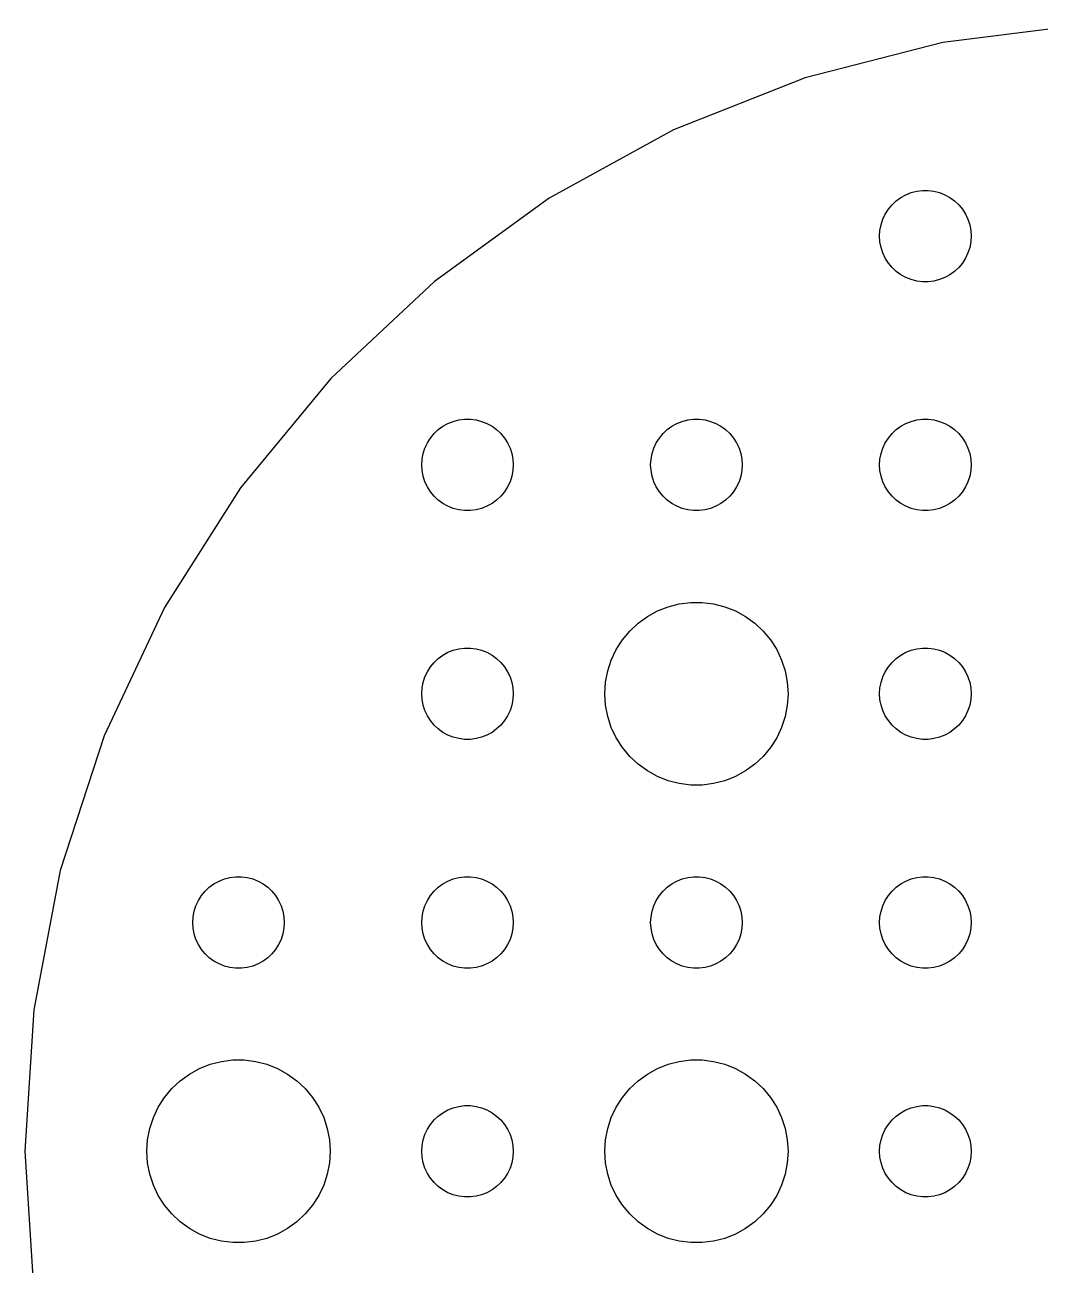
# Model space of a CAD drawing. Header units: metres. Extents: x -37 to 37, y 183 to 477.
# Drawn here: x -37 to -3.74, y 436.27 to 476.93 of the extents above; entities that cross this region are included whole.
import ezdxf

# ---------------------------------------------------------------- set-up
doc = ezdxf.new("R2010")
doc.units = ezdxf.units.M

msp = doc.modelspace()

# ---------------------------------------------------------------- linework, layer by layer
for p, q in [((-2.32324, 476.927), (-6.93311, 476.345)), ((-6.93311, 476.345), (-11.4336, 475.189)), ((-11.4336, 475.189), (-15.7538, 473.479)), ((-15.7538, 473.479), (-19.8256, 471.24)), ((-8.45613, 471.156), (-8.30373, 471.266)), ((-8.30373, 471.266), (-8.13866, 471.357)), ((-8.13866, 471.357), (-7.96352, 471.427)), ((-7.96352, 471.427), (-7.78107, 471.473)), ((-7.78107, 471.473), (-7.59418, 471.497)), ((-7.59418, 471.497), (-7.40581, 471.497)), ((-7.40581, 471.497), (-7.21892, 471.473)), ((-7.21892, 471.473), (-7.03647, 471.427)), ((-7.03647, 471.427), (-6.86133, 471.357)), ((-6.86133, 471.357), (-6.69626, 471.266)), ((-6.69626, 471.266), (-6.54385, 471.156)), ((-19.8256, 471.24), (-23.5847, 468.509)), ((-8.81445, 470.723), (-8.71352, 470.882)), ((-8.71352, 470.882), (-8.59344, 471.027)), ((-8.59344, 471.027), (-8.45613, 471.156)), ((-6.54385, 471.156), (-6.40654, 471.027)), ((-6.40654, 471.027), (-6.28647, 470.882)), ((-6.28647, 470.882), (-6.18553, 470.723)), ((-8.95287, 470.373), (-8.89465, 470.552)), ((-8.89465, 470.552), (-8.81445, 470.723)), ((-6.18553, 470.723), (-6.10533, 470.552)), ((-6.10533, 470.552), (-6.04712, 470.373)), ((-9, 470), (-8.98816, 470.188)), ((-8.98816, 470.188), (-8.95287, 470.373)), ((-6.04712, 470.373), (-6.01183, 470.188)), ((-6.01183, 470.188), (-6, 470)), ((-8.98816, 469.812), (-9, 470)), ((-8.95287, 469.627), (-8.98816, 469.812)), ((-8.89465, 469.448), (-8.95287, 469.627)), ((-6.04712, 469.627), (-6.10533, 469.448)), ((-6.01183, 469.812), (-6.04712, 469.627)), ((-6, 470), (-6.01183, 469.812)), ((-8.81445, 469.277), (-8.89465, 469.448)), ((-8.71352, 469.118), (-8.81445, 469.277)), ((-6.18553, 469.277), (-6.28647, 469.118)), ((-6.10533, 469.448), (-6.18553, 469.277)), ((-8.59344, 468.973), (-8.71352, 469.118)), ((-8.45613, 468.844), (-8.59344, 468.973)), ((-8.30373, 468.734), (-8.45613, 468.844)), ((-6.54385, 468.844), (-6.69626, 468.734)), ((-6.40654, 468.973), (-6.54385, 468.844)), ((-6.28647, 469.118), (-6.40654, 468.973)), ((-23.5847, 468.509), (-26.9718, 465.328)), ((-8.13866, 468.643), (-8.30373, 468.734)), ((-7.96352, 468.573), (-8.13866, 468.643)), ((-7.78107, 468.527), (-7.96352, 468.573)), ((-7.59418, 468.503), (-7.78107, 468.527)), ((-7.40581, 468.503), (-7.59418, 468.503)), ((-7.21892, 468.527), (-7.40581, 468.503)), ((-7.03647, 468.573), (-7.21892, 468.527)), ((-6.86133, 468.643), (-7.03647, 468.573)), ((-6.69626, 468.734), (-6.86133, 468.643)), ((-26.9718, 465.328), (-29.9336, 461.748)), ((-23.1387, 463.857), (-22.9635, 463.927)), ((-22.9635, 463.927), (-22.7811, 463.973)), ((-22.7811, 463.973), (-22.5942, 463.997)), ((-22.5942, 463.997), (-22.4058, 463.997)), ((-22.4058, 463.997), (-22.2189, 463.973)), ((-22.2189, 463.973), (-22.0365, 463.927)), ((-22.0365, 463.927), (-21.8613, 463.857)), ((-15.6387, 463.857), (-15.4635, 463.927)), ((-15.4635, 463.927), (-15.2811, 463.973)), ((-15.2811, 463.973), (-15.0942, 463.997)), ((-15.0942, 463.997), (-14.9058, 463.997)), ((-14.9058, 463.997), (-14.7189, 463.973)), ((-14.7189, 463.973), (-14.5365, 463.927)), ((-14.5365, 463.927), (-14.3613, 463.857)), ((-8.13866, 463.857), (-7.96352, 463.927)), ((-7.96352, 463.927), (-7.78107, 463.973)), ((-7.78107, 463.973), (-7.59418, 463.997)), ((-7.59418, 463.997), (-7.40581, 463.997)), ((-7.40581, 463.997), (-7.21892, 463.973)), ((-7.21892, 463.973), (-7.03647, 463.927)), ((-7.03647, 463.927), (-6.86133, 463.857)), ((-23.7135, 463.382), (-23.5934, 463.527)), ((-23.5934, 463.527), (-23.4561, 463.656)), ((-23.4561, 463.656), (-23.3037, 463.766)), ((-23.3037, 463.766), (-23.1387, 463.857)), ((-21.8613, 463.857), (-21.6963, 463.766)), ((-21.6963, 463.766), (-21.5439, 463.656)), ((-21.5439, 463.656), (-21.4065, 463.527)), ((-21.4065, 463.527), (-21.2865, 463.382)), ((-16.2135, 463.382), (-16.0934, 463.527)), ((-16.0934, 463.527), (-15.9561, 463.656)), ((-15.9561, 463.656), (-15.8037, 463.766)), ((-15.8037, 463.766), (-15.6387, 463.857)), ((-14.3613, 463.857), (-14.1963, 463.766)), ((-14.1963, 463.766), (-14.0439, 463.656)), ((-14.0439, 463.656), (-13.9065, 463.527)), ((-13.9065, 463.527), (-13.7865, 463.382)), ((-8.71352, 463.382), (-8.59344, 463.527)), ((-8.59344, 463.527), (-8.45613, 463.656)), ((-8.45613, 463.656), (-8.30373, 463.766)), ((-8.30373, 463.766), (-8.13866, 463.857)), ((-6.86133, 463.857), (-6.69626, 463.766)), ((-6.69626, 463.766), (-6.54385, 463.656)), ((-6.54385, 463.656), (-6.40654, 463.527)), ((-6.40654, 463.527), (-6.28647, 463.382)), ((-23.8947, 463.052), (-23.8145, 463.223)), ((-23.8145, 463.223), (-23.7135, 463.382)), ((-21.2865, 463.382), (-21.1855, 463.223)), ((-21.1855, 463.223), (-21.1053, 463.052)), ((-16.3947, 463.052), (-16.3145, 463.223)), ((-16.3145, 463.223), (-16.2135, 463.382)), ((-13.7865, 463.382), (-13.6855, 463.223)), ((-13.6855, 463.223), (-13.6053, 463.052)), ((-8.89465, 463.052), (-8.81445, 463.223)), ((-8.81445, 463.223), (-8.71352, 463.382)), ((-6.28647, 463.382), (-6.18553, 463.223)), ((-6.18553, 463.223), (-6.10533, 463.052)), ((-23.9882, 462.688), (-23.9529, 462.873)), ((-23.9529, 462.873), (-23.8947, 463.052)), ((-21.1053, 463.052), (-21.0471, 462.873)), ((-21.0471, 462.873), (-21.0118, 462.688)), ((-16.4882, 462.688), (-16.4529, 462.873)), ((-16.4529, 462.873), (-16.3947, 463.052)), ((-13.6053, 463.052), (-13.5471, 462.873)), ((-13.5471, 462.873), (-13.5118, 462.688)), ((-8.98816, 462.688), (-8.95287, 462.873)), ((-8.95287, 462.873), (-8.89465, 463.052)), ((-6.10533, 463.052), (-6.04712, 462.873)), ((-6.04712, 462.873), (-6.01183, 462.688)), ((-24, 462.5), (-23.9882, 462.688)), ((-23.9882, 462.312), (-24, 462.5)), ((-23.9529, 462.127), (-23.9882, 462.312)), ((-21.0118, 462.312), (-21.0471, 462.127)), ((-21.0118, 462.688), (-21, 462.5)), ((-21, 462.5), (-21.0118, 462.312)), ((-16.5, 462.5), (-16.4882, 462.688)), ((-16.4882, 462.312), (-16.5, 462.5)), ((-16.4529, 462.127), (-16.4882, 462.312)), ((-13.5118, 462.312), (-13.5471, 462.127)), ((-13.5118, 462.688), (-13.5, 462.5)), ((-13.5, 462.5), (-13.5118, 462.312)), ((-9, 462.5), (-8.98816, 462.688)), ((-8.98816, 462.312), (-9, 462.5)), ((-8.95287, 462.127), (-8.98816, 462.312)), ((-6.01183, 462.312), (-6.04712, 462.127)), ((-6.01183, 462.688), (-6, 462.5)), ((-6, 462.5), (-6.01183, 462.312)), ((-23.8947, 461.948), (-23.9529, 462.127)), ((-23.8145, 461.777), (-23.8947, 461.948)), ((-21.1053, 461.948), (-21.1855, 461.777)), ((-21.0471, 462.127), (-21.1053, 461.948)), ((-16.3947, 461.948), (-16.4529, 462.127)), ((-16.3145, 461.777), (-16.3947, 461.948)), ((-13.6053, 461.948), (-13.6855, 461.777)), ((-13.5471, 462.127), (-13.6053, 461.948)), ((-8.89465, 461.948), (-8.95287, 462.127)), ((-8.81445, 461.777), (-8.89465, 461.948)), ((-6.10533, 461.948), (-6.18553, 461.777)), ((-6.04712, 462.127), (-6.10533, 461.948)), ((-29.9336, 461.748), (-32.4233, 457.825)), ((-23.7135, 461.618), (-23.8145, 461.777)), ((-23.5934, 461.473), (-23.7135, 461.618)), ((-21.2865, 461.618), (-21.4065, 461.473)), ((-21.1855, 461.777), (-21.2865, 461.618)), ((-16.2135, 461.618), (-16.3145, 461.777)), ((-16.0934, 461.473), (-16.2135, 461.618)), ((-13.7865, 461.618), (-13.9065, 461.473)), ((-13.6855, 461.777), (-13.7865, 461.618)), ((-8.71352, 461.618), (-8.81445, 461.777)), ((-8.59344, 461.473), (-8.71352, 461.618)), ((-6.28647, 461.618), (-6.40654, 461.473)), ((-6.18553, 461.777), (-6.28647, 461.618)), ((-23.4561, 461.344), (-23.5934, 461.473)), ((-23.3037, 461.234), (-23.4561, 461.344)), ((-23.1387, 461.143), (-23.3037, 461.234)), ((-22.9635, 461.073), (-23.1387, 461.143)), ((-21.8613, 461.143), (-22.0365, 461.073)), ((-21.6963, 461.234), (-21.8613, 461.143)), ((-21.5439, 461.344), (-21.6963, 461.234)), ((-21.4065, 461.473), (-21.5439, 461.344)), ((-15.9561, 461.344), (-16.0934, 461.473)), ((-15.8037, 461.234), (-15.9561, 461.344)), ((-15.6387, 461.143), (-15.8037, 461.234)), ((-15.4635, 461.073), (-15.6387, 461.143)), ((-14.3613, 461.143), (-14.5365, 461.073)), ((-14.1963, 461.234), (-14.3613, 461.143)), ((-14.0439, 461.344), (-14.1963, 461.234)), ((-13.9065, 461.473), (-14.0439, 461.344)), ((-8.45613, 461.344), (-8.59344, 461.473)), ((-8.30373, 461.234), (-8.45613, 461.344)), ((-8.13866, 461.143), (-8.30373, 461.234)), ((-7.96352, 461.073), (-8.13866, 461.143)), ((-6.86133, 461.143), (-7.03647, 461.073)), ((-6.69626, 461.234), (-6.86133, 461.143)), ((-6.54385, 461.344), (-6.69626, 461.234)), ((-6.40654, 461.473), (-6.54385, 461.344)), ((-22.7811, 461.027), (-22.9635, 461.073)), ((-22.5942, 461.003), (-22.7811, 461.027)), ((-22.4058, 461.003), (-22.5942, 461.003)), ((-22.2189, 461.027), (-22.4058, 461.003)), ((-22.0365, 461.073), (-22.2189, 461.027)), ((-15.2811, 461.027), (-15.4635, 461.073)), ((-15.0942, 461.003), (-15.2811, 461.027)), ((-14.9058, 461.003), (-15.0942, 461.003)), ((-14.7189, 461.027), (-14.9058, 461.003)), ((-14.5365, 461.073), (-14.7189, 461.027)), ((-7.78107, 461.027), (-7.96352, 461.073)), ((-7.59418, 461.003), (-7.78107, 461.027)), ((-7.40581, 461.003), (-7.59418, 461.003)), ((-7.21892, 461.027), (-7.40581, 461.003)), ((-7.03647, 461.073), (-7.21892, 461.027)), ((-16.2773, 457.714), (-15.927, 457.853)), ((-15.927, 457.853), (-15.5621, 457.947)), ((-15.5621, 457.947), (-15.1884, 457.994)), ((-15.1884, 457.994), (-14.8116, 457.994)), ((-14.8116, 457.994), (-14.4379, 457.947)), ((-14.4379, 457.947), (-14.0729, 457.853)), ((-14.0729, 457.853), (-13.7227, 457.714)), ((-32.4233, 457.825), (-34.4017, 453.621)), ((-16.9123, 457.312), (-16.6075, 457.533)), ((-16.6075, 457.533), (-16.2773, 457.714)), ((-13.7227, 457.714), (-13.3925, 457.533)), ((-13.3925, 457.533), (-13.0877, 457.312)), ((-17.427, 456.763), (-17.1869, 457.054)), ((-17.1869, 457.054), (-16.9123, 457.312)), ((-13.0877, 457.312), (-12.8131, 457.054)), ((-12.8131, 457.054), (-12.5729, 456.763)), ((-17.6289, 456.445), (-17.427, 456.763)), ((-12.5729, 456.763), (-12.3711, 456.445)), ((-23.4561, 456.156), (-23.3037, 456.266)), ((-23.3037, 456.266), (-23.1387, 456.357)), ((-23.1387, 456.357), (-22.9635, 456.427)), ((-22.9635, 456.427), (-22.7811, 456.473)), ((-22.7811, 456.473), (-22.5942, 456.497)), ((-22.5942, 456.497), (-22.4058, 456.497)), ((-22.4058, 456.497), (-22.2189, 456.473)), ((-22.2189, 456.473), (-22.0365, 456.427)), ((-22.0365, 456.427), (-21.8613, 456.357)), ((-21.8613, 456.357), (-21.6963, 456.266)), ((-21.6963, 456.266), (-21.5439, 456.156)), ((-17.7893, 456.104), (-17.6289, 456.445)), ((-12.3711, 456.445), (-12.2107, 456.104)), ((-8.45613, 456.156), (-8.30373, 456.266)), ((-8.30373, 456.266), (-8.13866, 456.357)), ((-8.13866, 456.357), (-7.96352, 456.427)), ((-7.96352, 456.427), (-7.78107, 456.473)), ((-7.78107, 456.473), (-7.59418, 456.497)), ((-7.59418, 456.497), (-7.40581, 456.497)), ((-7.40581, 456.497), (-7.21892, 456.473)), ((-7.21892, 456.473), (-7.03647, 456.427)), ((-7.03647, 456.427), (-6.86133, 456.357)), ((-6.86133, 456.357), (-6.69626, 456.266)), ((-6.69626, 456.266), (-6.54385, 456.156)), ((-23.8145, 455.723), (-23.7135, 455.882)), ((-23.7135, 455.882), (-23.5934, 456.027)), ((-23.5934, 456.027), (-23.4561, 456.156)), ((-21.5439, 456.156), (-21.4065, 456.027)), ((-21.4065, 456.027), (-21.2865, 455.882)), ((-21.2865, 455.882), (-21.1855, 455.723)), ((-17.9057, 455.746), (-17.7893, 456.104)), ((-12.2107, 456.104), (-12.0942, 455.746)), ((-8.81445, 455.723), (-8.71352, 455.882)), ((-8.71352, 455.882), (-8.59344, 456.027)), ((-8.59344, 456.027), (-8.45613, 456.156)), ((-6.54385, 456.156), (-6.40654, 456.027)), ((-6.40654, 456.027), (-6.28647, 455.882)), ((-6.28647, 455.882), (-6.18553, 455.723)), ((-23.9529, 455.373), (-23.8947, 455.552)), ((-23.8947, 455.552), (-23.8145, 455.723)), ((-21.1855, 455.723), (-21.1053, 455.552)), ((-21.1053, 455.552), (-21.0471, 455.373)), ((-17.9763, 455.376), (-17.9057, 455.746)), ((-12.0942, 455.746), (-12.0237, 455.376)), ((-8.95287, 455.373), (-8.89465, 455.552)), ((-8.89465, 455.552), (-8.81445, 455.723)), ((-6.18553, 455.723), (-6.10533, 455.552)), ((-6.10533, 455.552), (-6.04712, 455.373)), ((-24, 455), (-23.9882, 455.188)), ((-23.9882, 454.812), (-24, 455)), ((-23.9882, 455.188), (-23.9529, 455.373)), ((-21.0471, 455.373), (-21.0118, 455.188)), ((-21.0118, 455.188), (-21, 455)), ((-21, 455), (-21.0118, 454.812)), ((-18, 455), (-17.9763, 455.376)), ((-17.9763, 454.624), (-18, 455)), ((-12.0237, 455.376), (-12, 455)), ((-12, 455), (-12.0237, 454.624)), ((-9, 455), (-8.98816, 455.188)), ((-8.98816, 454.812), (-9, 455)), ((-8.98816, 455.188), (-8.95287, 455.373)), ((-6.04712, 455.373), (-6.01183, 455.188)), ((-6.01183, 455.188), (-6, 455)), ((-6, 455), (-6.01183, 454.812)), ((-23.9529, 454.627), (-23.9882, 454.812)), ((-23.8947, 454.448), (-23.9529, 454.627)), ((-21.0471, 454.627), (-21.1053, 454.448)), ((-21.0118, 454.812), (-21.0471, 454.627)), ((-17.9057, 454.254), (-17.9763, 454.624)), ((-12.0237, 454.624), (-12.0942, 454.254)), ((-8.95287, 454.627), (-8.98816, 454.812)), ((-8.89465, 454.448), (-8.95287, 454.627)), ((-6.04712, 454.627), (-6.10533, 454.448)), ((-6.01183, 454.812), (-6.04712, 454.627)), ((-23.8145, 454.277), (-23.8947, 454.448)), ((-23.7135, 454.118), (-23.8145, 454.277)), ((-21.1855, 454.277), (-21.2865, 454.118)), ((-21.1053, 454.448), (-21.1855, 454.277)), ((-17.7893, 453.896), (-17.9057, 454.254)), ((-12.0942, 454.254), (-12.2107, 453.896)), ((-8.81445, 454.277), (-8.89465, 454.448)), ((-8.71352, 454.118), (-8.81445, 454.277)), ((-6.18553, 454.277), (-6.28647, 454.118)), ((-6.10533, 454.448), (-6.18553, 454.277)), ((-23.5934, 453.973), (-23.7135, 454.118)), ((-23.4561, 453.844), (-23.5934, 453.973)), ((-23.3037, 453.734), (-23.4561, 453.844)), ((-21.5439, 453.844), (-21.6963, 453.734)), ((-21.4065, 453.973), (-21.5439, 453.844)), ((-21.2865, 454.118), (-21.4065, 453.973)), ((-17.6289, 453.555), (-17.7893, 453.896)), ((-12.2107, 453.896), (-12.3711, 453.555)), ((-8.59344, 453.973), (-8.71352, 454.118)), ((-8.45613, 453.844), (-8.59344, 453.973)), ((-8.30373, 453.734), (-8.45613, 453.844)), ((-6.54385, 453.844), (-6.69626, 453.734)), ((-6.40654, 453.973), (-6.54385, 453.844)), ((-6.28647, 454.118), (-6.40654, 453.973)), ((-34.4017, 453.621), (-35.8376, 449.202)), ((-23.1387, 453.643), (-23.3037, 453.734)), ((-22.9635, 453.573), (-23.1387, 453.643)), ((-22.7811, 453.527), (-22.9635, 453.573)), ((-22.5942, 453.503), (-22.7811, 453.527)), ((-22.4058, 453.503), (-22.5942, 453.503)), ((-22.2189, 453.527), (-22.4058, 453.503)), ((-22.0365, 453.573), (-22.2189, 453.527)), ((-21.8613, 453.643), (-22.0365, 453.573)), ((-21.6963, 453.734), (-21.8613, 453.643)), ((-17.427, 453.237), (-17.6289, 453.555)), ((-12.3711, 453.555), (-12.5729, 453.237)), ((-8.13866, 453.643), (-8.30373, 453.734)), ((-7.96352, 453.573), (-8.13866, 453.643)), ((-7.78107, 453.527), (-7.96352, 453.573)), ((-7.59418, 453.503), (-7.78107, 453.527)), ((-7.40581, 453.503), (-7.59418, 453.503)), ((-7.21892, 453.527), (-7.40581, 453.503)), ((-7.03647, 453.573), (-7.21892, 453.527)), ((-6.86133, 453.643), (-7.03647, 453.573)), ((-6.69626, 453.734), (-6.86133, 453.643)), ((-17.1869, 452.946), (-17.427, 453.237)), ((-12.5729, 453.237), (-12.8131, 452.946)), ((-16.9123, 452.688), (-17.1869, 452.946)), ((-16.6075, 452.467), (-16.9123, 452.688)), ((-13.0877, 452.688), (-13.3925, 452.467)), ((-12.8131, 452.946), (-13.0877, 452.688)), ((-16.2773, 452.286), (-16.6075, 452.467)), ((-15.927, 452.147), (-16.2773, 452.286)), ((-15.5621, 452.053), (-15.927, 452.147)), ((-14.0729, 452.147), (-14.4379, 452.053)), ((-13.7227, 452.286), (-14.0729, 452.147)), ((-13.3925, 452.467), (-13.7227, 452.286)), ((-15.1884, 452.006), (-15.5621, 452.053)), ((-14.8116, 452.006), (-15.1884, 452.006)), ((-14.4379, 452.053), (-14.8116, 452.006)), ((-35.8376, 449.202), (-36.7082, 444.637)), ((-30.6387, 448.857), (-30.4635, 448.927)), ((-30.4635, 448.927), (-30.2811, 448.973)), ((-30.2811, 448.973), (-30.0942, 448.997)), ((-30.0942, 448.997), (-29.9058, 448.997)), ((-29.9058, 448.997), (-29.7189, 448.973)), ((-29.7189, 448.973), (-29.5365, 448.927)), ((-29.5365, 448.927), (-29.3613, 448.857)), ((-23.1387, 448.857), (-22.9635, 448.927)), ((-22.9635, 448.927), (-22.7811, 448.973)), ((-22.7811, 448.973), (-22.5942, 448.997)), ((-22.5942, 448.997), (-22.4058, 448.997)), ((-22.4058, 448.997), (-22.2189, 448.973)), ((-22.2189, 448.973), (-22.0365, 448.927)), ((-22.0365, 448.927), (-21.8613, 448.857)), ((-15.6387, 448.857), (-15.4635, 448.927)), ((-15.4635, 448.927), (-15.2811, 448.973)), ((-15.2811, 448.973), (-15.0942, 448.997)), ((-15.0942, 448.997), (-14.9058, 448.997)), ((-14.9058, 448.997), (-14.7189, 448.973)), ((-14.7189, 448.973), (-14.5365, 448.927)), ((-14.5365, 448.927), (-14.3613, 448.857)), ((-8.13866, 448.857), (-7.96352, 448.927)), ((-7.96352, 448.927), (-7.78107, 448.973)), ((-7.78107, 448.973), (-7.59418, 448.997)), ((-7.59418, 448.997), (-7.40581, 448.997)), ((-7.40581, 448.997), (-7.21892, 448.973)), ((-7.21892, 448.973), (-7.03647, 448.927)), ((-7.03647, 448.927), (-6.86133, 448.857)), ((-31.2135, 448.382), (-31.0934, 448.527)), ((-31.0934, 448.527), (-30.9561, 448.656)), ((-30.9561, 448.656), (-30.8037, 448.766)), ((-30.8037, 448.766), (-30.6387, 448.857)), ((-29.3613, 448.857), (-29.1963, 448.766)), ((-29.1963, 448.766), (-29.0439, 448.656)), ((-29.0439, 448.656), (-28.9065, 448.527)), ((-28.9065, 448.527), (-28.7865, 448.382)), ((-23.7135, 448.382), (-23.5934, 448.527)), ((-23.5934, 448.527), (-23.4561, 448.656)), ((-23.4561, 448.656), (-23.3037, 448.766)), ((-23.3037, 448.766), (-23.1387, 448.857)), ((-21.8613, 448.857), (-21.6963, 448.766)), ((-21.6963, 448.766), (-21.5439, 448.656)), ((-21.5439, 448.656), (-21.4065, 448.527)), ((-21.4065, 448.527), (-21.2865, 448.382)), ((-16.2135, 448.382), (-16.0934, 448.527)), ((-16.0934, 448.527), (-15.9561, 448.656)), ((-15.9561, 448.656), (-15.8037, 448.766)), ((-15.8037, 448.766), (-15.6387, 448.857)), ((-14.3613, 448.857), (-14.1963, 448.766)), ((-14.1963, 448.766), (-14.0439, 448.656)), ((-14.0439, 448.656), (-13.9065, 448.527)), ((-13.9065, 448.527), (-13.7865, 448.382)), ((-8.71352, 448.382), (-8.59344, 448.527)), ((-8.59344, 448.527), (-8.45613, 448.656)), ((-8.45613, 448.656), (-8.30373, 448.766)), ((-8.30373, 448.766), (-8.13866, 448.857)), ((-6.86133, 448.857), (-6.69626, 448.766)), ((-6.69626, 448.766), (-6.54385, 448.656)), ((-6.54385, 448.656), (-6.40654, 448.527)), ((-6.40654, 448.527), (-6.28647, 448.382)), ((-31.3947, 448.052), (-31.3145, 448.223)), ((-31.3145, 448.223), (-31.2135, 448.382)), ((-28.7865, 448.382), (-28.6855, 448.223)), ((-28.6855, 448.223), (-28.6053, 448.052)), ((-23.8947, 448.052), (-23.8145, 448.223)), ((-23.8145, 448.223), (-23.7135, 448.382)), ((-21.2865, 448.382), (-21.1855, 448.223)), ((-21.1855, 448.223), (-21.1053, 448.052)), ((-16.3947, 448.052), (-16.3145, 448.223)), ((-16.3145, 448.223), (-16.2135, 448.382)), ((-13.7865, 448.382), (-13.6855, 448.223)), ((-13.6855, 448.223), (-13.6053, 448.052)), ((-8.89465, 448.052), (-8.81445, 448.223)), ((-8.81445, 448.223), (-8.71352, 448.382)), ((-6.28647, 448.382), (-6.18553, 448.223)), ((-6.18553, 448.223), (-6.10533, 448.052)), ((-31.5, 447.5), (-31.4882, 447.688)), ((-31.4882, 447.688), (-31.4529, 447.873)), ((-31.4529, 447.873), (-31.3947, 448.052)), ((-28.6053, 448.052), (-28.5471, 447.873)), ((-28.5471, 447.873), (-28.5118, 447.688)), ((-28.5118, 447.688), (-28.5, 447.5)), ((-24, 447.5), (-23.9882, 447.688)), ((-23.9882, 447.688), (-23.9529, 447.873)), ((-23.9529, 447.873), (-23.8947, 448.052)), ((-21.1053, 448.052), (-21.0471, 447.873)), ((-21.0471, 447.873), (-21.0118, 447.688)), ((-21.0118, 447.688), (-21, 447.5)), ((-16.5, 447.5), (-16.4882, 447.688)), ((-16.4882, 447.688), (-16.4529, 447.873)), ((-16.4529, 447.873), (-16.3947, 448.052)), ((-13.6053, 448.052), (-13.5471, 447.873)), ((-13.5471, 447.873), (-13.5118, 447.688)), ((-13.5118, 447.688), (-13.5, 447.5)), ((-9, 447.5), (-8.98816, 447.688)), ((-8.98816, 447.688), (-8.95287, 447.873)), ((-8.95287, 447.873), (-8.89465, 448.052)), ((-6.10533, 448.052), (-6.04712, 447.873)), ((-6.04712, 447.873), (-6.01183, 447.688)), ((-6.01183, 447.688), (-6, 447.5)), ((-31.4882, 447.312), (-31.5, 447.5)), ((-31.4529, 447.127), (-31.4882, 447.312)), ((-28.5118, 447.312), (-28.5471, 447.127)), ((-28.5, 447.5), (-28.5118, 447.312)), ((-23.9882, 447.312), (-24, 447.5)), ((-23.9529, 447.127), (-23.9882, 447.312)), ((-21.0118, 447.312), (-21.0471, 447.127)), ((-21, 447.5), (-21.0118, 447.312)), ((-16.4882, 447.312), (-16.5, 447.5)), ((-16.4529, 447.127), (-16.4882, 447.312)), ((-13.5118, 447.312), (-13.5471, 447.127)), ((-13.5, 447.5), (-13.5118, 447.312)), ((-8.98816, 447.312), (-9, 447.5)), ((-8.95287, 447.127), (-8.98816, 447.312)), ((-6.01183, 447.312), (-6.04712, 447.127)), ((-6, 447.5), (-6.01183, 447.312)), ((-31.3947, 446.948), (-31.4529, 447.127)), ((-31.3145, 446.777), (-31.3947, 446.948)), ((-28.6053, 446.948), (-28.6855, 446.777)), ((-28.5471, 447.127), (-28.6053, 446.948)), ((-23.8947, 446.948), (-23.9529, 447.127)), ((-23.8145, 446.777), (-23.8947, 446.948)), ((-21.1053, 446.948), (-21.1855, 446.777)), ((-21.0471, 447.127), (-21.1053, 446.948)), ((-16.3947, 446.948), (-16.4529, 447.127)), ((-16.3145, 446.777), (-16.3947, 446.948)), ((-13.6053, 446.948), (-13.6855, 446.777)), ((-13.5471, 447.127), (-13.6053, 446.948)), ((-8.89465, 446.948), (-8.95287, 447.127)), ((-8.81445, 446.777), (-8.89465, 446.948)), ((-6.10533, 446.948), (-6.18553, 446.777)), ((-6.04712, 447.127), (-6.10533, 446.948)), ((-31.2135, 446.618), (-31.3145, 446.777)), ((-31.0934, 446.473), (-31.2135, 446.618)), ((-30.9561, 446.344), (-31.0934, 446.473)), ((-28.9065, 446.473), (-29.0439, 446.344)), ((-28.7865, 446.618), (-28.9065, 446.473)), ((-28.6855, 446.777), (-28.7865, 446.618)), ((-23.7135, 446.618), (-23.8145, 446.777)), ((-23.5934, 446.473), (-23.7135, 446.618)), ((-23.4561, 446.344), (-23.5934, 446.473)), ((-21.4065, 446.473), (-21.5439, 446.344)), ((-21.2865, 446.618), (-21.4065, 446.473)), ((-21.1855, 446.777), (-21.2865, 446.618)), ((-16.2135, 446.618), (-16.3145, 446.777)), ((-16.0934, 446.473), (-16.2135, 446.618)), ((-15.9561, 446.344), (-16.0934, 446.473)), ((-13.9065, 446.473), (-14.0439, 446.344)), ((-13.7865, 446.618), (-13.9065, 446.473)), ((-13.6855, 446.777), (-13.7865, 446.618)), ((-8.71352, 446.618), (-8.81445, 446.777)), ((-8.59344, 446.473), (-8.71352, 446.618)), ((-8.45613, 446.344), (-8.59344, 446.473)), ((-6.40654, 446.473), (-6.54385, 446.344)), ((-6.28647, 446.618), (-6.40654, 446.473)), ((-6.18553, 446.777), (-6.28647, 446.618)), ((-30.8037, 446.234), (-30.9561, 446.344)), ((-30.6387, 446.143), (-30.8037, 446.234)), ((-30.4635, 446.073), (-30.6387, 446.143)), ((-30.2811, 446.027), (-30.4635, 446.073)), ((-29.5365, 446.073), (-29.7189, 446.027)), ((-29.3613, 446.143), (-29.5365, 446.073)), ((-29.1963, 446.234), (-29.3613, 446.143)), ((-29.0439, 446.344), (-29.1963, 446.234)), ((-23.3037, 446.234), (-23.4561, 446.344)), ((-23.1387, 446.143), (-23.3037, 446.234)), ((-22.9635, 446.073), (-23.1387, 446.143)), ((-22.7811, 446.027), (-22.9635, 446.073)), ((-22.0365, 446.073), (-22.2189, 446.027)), ((-21.8613, 446.143), (-22.0365, 446.073)), ((-21.6963, 446.234), (-21.8613, 446.143)), ((-21.5439, 446.344), (-21.6963, 446.234)), ((-15.8037, 446.234), (-15.9561, 446.344)), ((-15.6387, 446.143), (-15.8037, 446.234)), ((-15.4635, 446.073), (-15.6387, 446.143)), ((-15.2811, 446.027), (-15.4635, 446.073)), ((-14.5365, 446.073), (-14.7189, 446.027)), ((-14.3613, 446.143), (-14.5365, 446.073)), ((-14.1963, 446.234), (-14.3613, 446.143)), ((-14.0439, 446.344), (-14.1963, 446.234)), ((-8.30373, 446.234), (-8.45613, 446.344)), ((-8.13866, 446.143), (-8.30373, 446.234)), ((-7.96352, 446.073), (-8.13866, 446.143)), ((-7.78107, 446.027), (-7.96352, 446.073)), ((-7.03647, 446.073), (-7.21892, 446.027)), ((-6.86133, 446.143), (-7.03647, 446.073)), ((-6.69626, 446.234), (-6.86133, 446.143)), ((-6.54385, 446.344), (-6.69626, 446.234)), ((-30.0942, 446.003), (-30.2811, 446.027)), ((-29.9058, 446.003), (-30.0942, 446.003)), ((-29.7189, 446.027), (-29.9058, 446.003)), ((-22.5942, 446.003), (-22.7811, 446.027)), ((-22.4058, 446.003), (-22.5942, 446.003)), ((-22.2189, 446.027), (-22.4058, 446.003)), ((-15.0942, 446.003), (-15.2811, 446.027)), ((-14.9058, 446.003), (-15.0942, 446.003)), ((-14.7189, 446.027), (-14.9058, 446.003)), ((-7.59418, 446.003), (-7.78107, 446.027)), ((-7.40581, 446.003), (-7.59418, 446.003)), ((-7.21892, 446.027), (-7.40581, 446.003)), ((-36.7082, 444.637), (-37, 440)), ((-31.2773, 442.714), (-30.927, 442.853)), ((-30.927, 442.853), (-30.5621, 442.947)), ((-30.5621, 442.947), (-30.1884, 442.994)), ((-30.1884, 442.994), (-29.8116, 442.994)), ((-29.8116, 442.994), (-29.4379, 442.947)), ((-29.4379, 442.947), (-29.0729, 442.853)), ((-29.0729, 442.853), (-28.7227, 442.714)), ((-16.2773, 442.714), (-15.927, 442.853)), ((-15.927, 442.853), (-15.5621, 442.947)), ((-15.5621, 442.947), (-15.1884, 442.994)), ((-15.1884, 442.994), (-14.8116, 442.994)), ((-14.8116, 442.994), (-14.4379, 442.947)), ((-14.4379, 442.947), (-14.0729, 442.853)), ((-14.0729, 442.853), (-13.7227, 442.714)), ((-31.9123, 442.312), (-31.6075, 442.533)), ((-31.6075, 442.533), (-31.2773, 442.714)), ((-28.7227, 442.714), (-28.3925, 442.533)), ((-28.3925, 442.533), (-28.0877, 442.312)), ((-16.9123, 442.312), (-16.6075, 442.533)), ((-16.6075, 442.533), (-16.2773, 442.714)), ((-13.7227, 442.714), (-13.3925, 442.533)), ((-13.3925, 442.533), (-13.0877, 442.312)), ((-32.427, 441.763), (-32.1869, 442.054)), ((-32.1869, 442.054), (-31.9123, 442.312)), ((-28.0877, 442.312), (-27.8131, 442.054)), ((-27.8131, 442.054), (-27.5729, 441.763)), ((-17.427, 441.763), (-17.1869, 442.054)), ((-17.1869, 442.054), (-16.9123, 442.312)), ((-13.0877, 442.312), (-12.8131, 442.054)), ((-12.8131, 442.054), (-12.5729, 441.763)), ((-32.6289, 441.445), (-32.427, 441.763)), ((-27.5729, 441.763), (-27.3711, 441.445)), ((-17.6289, 441.445), (-17.427, 441.763)), ((-12.5729, 441.763), (-12.3711, 441.445)), ((-32.7893, 441.104), (-32.6289, 441.445)), ((-27.3711, 441.445), (-27.2107, 441.104)), ((-23.4561, 441.156), (-23.3037, 441.266)), ((-23.3037, 441.266), (-23.1387, 441.357)), ((-23.1387, 441.357), (-22.9635, 441.427)), ((-22.9635, 441.427), (-22.7811, 441.473)), ((-22.7811, 441.473), (-22.5942, 441.497)), ((-22.5942, 441.497), (-22.4058, 441.497)), ((-22.4058, 441.497), (-22.2189, 441.473)), ((-22.2189, 441.473), (-22.0365, 441.427)), ((-22.0365, 441.427), (-21.8613, 441.357)), ((-21.8613, 441.357), (-21.6963, 441.266)), ((-21.6963, 441.266), (-21.5439, 441.156)), ((-17.7893, 441.104), (-17.6289, 441.445)), ((-12.3711, 441.445), (-12.2107, 441.104)), ((-8.45613, 441.156), (-8.30373, 441.266)), ((-8.30373, 441.266), (-8.13866, 441.357)), ((-8.13866, 441.357), (-7.96352, 441.427)), ((-7.96352, 441.427), (-7.78107, 441.473)), ((-7.78107, 441.473), (-7.59418, 441.497)), ((-7.59418, 441.497), (-7.40581, 441.497)), ((-7.40581, 441.497), (-7.21892, 441.473)), ((-7.21892, 441.473), (-7.03647, 441.427)), ((-7.03647, 441.427), (-6.86133, 441.357)), ((-6.86133, 441.357), (-6.69626, 441.266)), ((-6.69626, 441.266), (-6.54385, 441.156)), ((-32.9057, 440.746), (-32.7893, 441.104)), ((-27.2107, 441.104), (-27.0942, 440.746)), ((-23.8145, 440.723), (-23.7135, 440.882)), ((-23.7135, 440.882), (-23.5934, 441.027)), ((-23.5934, 441.027), (-23.4561, 441.156)), ((-21.5439, 441.156), (-21.4065, 441.027)), ((-21.4065, 441.027), (-21.2865, 440.882)), ((-21.2865, 440.882), (-21.1855, 440.723)), ((-17.9057, 440.746), (-17.7893, 441.104)), ((-12.2107, 441.104), (-12.0942, 440.746)), ((-8.81445, 440.723), (-8.71352, 440.882)), ((-8.71352, 440.882), (-8.59344, 441.027)), ((-8.59344, 441.027), (-8.45613, 441.156)), ((-6.54385, 441.156), (-6.40654, 441.027)), ((-6.40654, 441.027), (-6.28647, 440.882)), ((-6.28647, 440.882), (-6.18553, 440.723)), ((-33, 440), (-32.9763, 440.376)), ((-32.9763, 440.376), (-32.9057, 440.746)), ((-27.0942, 440.746), (-27.0237, 440.376)), ((-27.0237, 440.376), (-27, 440)), ((-23.9882, 440.188), (-23.9529, 440.373)), ((-23.9529, 440.373), (-23.8947, 440.552)), ((-23.8947, 440.552), (-23.8145, 440.723)), ((-21.1855, 440.723), (-21.1053, 440.552)), ((-21.1053, 440.552), (-21.0471, 440.373)), ((-21.0471, 440.373), (-21.0118, 440.188)), ((-18, 440), (-17.9763, 440.376)), ((-17.9763, 440.376), (-17.9057, 440.746)), ((-12.0942, 440.746), (-12.0237, 440.376)), ((-12.0237, 440.376), (-12, 440)), ((-8.98816, 440.188), (-8.95287, 440.373)), ((-8.95287, 440.373), (-8.89465, 440.552)), ((-8.89465, 440.552), (-8.81445, 440.723)), ((-6.18553, 440.723), (-6.10533, 440.552)), ((-6.10533, 440.552), (-6.04712, 440.373)), ((-6.04712, 440.373), (-6.01183, 440.188)), ((-37, 440), (-36.7082, 435.363)), ((-32.9763, 439.624), (-33, 440)), ((-27, 440), (-27.0237, 439.624)), ((-24, 440), (-23.9882, 440.188)), ((-23.9882, 439.812), (-24, 440)), ((-21.0118, 440.188), (-21, 440)), ((-21, 440), (-21.0118, 439.812)), ((-17.9763, 439.624), (-18, 440)), ((-12, 440), (-12.0237, 439.624)), ((-9, 440), (-8.98816, 440.188)), ((-8.98816, 439.812), (-9, 440)), ((-6.01183, 440.188), (-6, 440)), ((-6, 440), (-6.01183, 439.812)), ((-32.9057, 439.254), (-32.9763, 439.624)), ((-27.0237, 439.624), (-27.0942, 439.254)), ((-23.9529, 439.627), (-23.9882, 439.812)), ((-23.8947, 439.448), (-23.9529, 439.627)), ((-21.0471, 439.627), (-21.1053, 439.448)), ((-21.0118, 439.812), (-21.0471, 439.627)), ((-17.9057, 439.254), (-17.9763, 439.624)), ((-12.0237, 439.624), (-12.0942, 439.254)), ((-8.95287, 439.627), (-8.98816, 439.812)), ((-8.89465, 439.448), (-8.95287, 439.627)), ((-6.04712, 439.627), (-6.10533, 439.448)), ((-6.01183, 439.812), (-6.04712, 439.627)), ((-32.7893, 438.896), (-32.9057, 439.254)), ((-27.0942, 439.254), (-27.2107, 438.896)), ((-23.8145, 439.277), (-23.8947, 439.448)), ((-23.7135, 439.118), (-23.8145, 439.277)), ((-21.1855, 439.277), (-21.2865, 439.118)), ((-21.1053, 439.448), (-21.1855, 439.277)), ((-17.7893, 438.896), (-17.9057, 439.254)), ((-12.0942, 439.254), (-12.2107, 438.896)), ((-8.81445, 439.277), (-8.89465, 439.448)), ((-8.71352, 439.118), (-8.81445, 439.277)), ((-6.18553, 439.277), (-6.28647, 439.118)), ((-6.10533, 439.448), (-6.18553, 439.277)), ((-32.6289, 438.555), (-32.7893, 438.896)), ((-27.2107, 438.896), (-27.3711, 438.555)), ((-23.5934, 438.973), (-23.7135, 439.118)), ((-23.4561, 438.844), (-23.5934, 438.973)), ((-23.3037, 438.734), (-23.4561, 438.844)), ((-23.1387, 438.643), (-23.3037, 438.734)), ((-21.6963, 438.734), (-21.8613, 438.643)), ((-21.5439, 438.844), (-21.6963, 438.734)), ((-21.4065, 438.973), (-21.5439, 438.844)), ((-21.2865, 439.118), (-21.4065, 438.973)), ((-17.6289, 438.555), (-17.7893, 438.896)), ((-12.2107, 438.896), (-12.3711, 438.555)), ((-8.59344, 438.973), (-8.71352, 439.118)), ((-8.45613, 438.844), (-8.59344, 438.973)), ((-8.30373, 438.734), (-8.45613, 438.844)), ((-8.13866, 438.643), (-8.30373, 438.734)), ((-6.69626, 438.734), (-6.86133, 438.643)), ((-6.54385, 438.844), (-6.69626, 438.734)), ((-6.40654, 438.973), (-6.54385, 438.844)), ((-6.28647, 439.118), (-6.40654, 438.973)), ((-32.427, 438.237), (-32.6289, 438.555)), ((-27.3711, 438.555), (-27.5729, 438.237)), ((-22.9635, 438.573), (-23.1387, 438.643)), ((-22.7811, 438.527), (-22.9635, 438.573)), ((-22.5942, 438.503), (-22.7811, 438.527)), ((-22.4058, 438.503), (-22.5942, 438.503)), ((-22.2189, 438.527), (-22.4058, 438.503)), ((-22.0365, 438.573), (-22.2189, 438.527)), ((-21.8613, 438.643), (-22.0365, 438.573)), ((-17.427, 438.237), (-17.6289, 438.555)), ((-12.3711, 438.555), (-12.5729, 438.237)), ((-7.96352, 438.573), (-8.13866, 438.643)), ((-7.78107, 438.527), (-7.96352, 438.573)), ((-7.59418, 438.503), (-7.78107, 438.527)), ((-7.40581, 438.503), (-7.59418, 438.503)), ((-7.21892, 438.527), (-7.40581, 438.503)), ((-7.03647, 438.573), (-7.21892, 438.527)), ((-6.86133, 438.643), (-7.03647, 438.573)), ((-32.1869, 437.946), (-32.427, 438.237)), ((-31.9123, 437.688), (-32.1869, 437.946)), ((-27.8131, 437.946), (-28.0877, 437.688)), ((-27.5729, 438.237), (-27.8131, 437.946)), ((-17.1869, 437.946), (-17.427, 438.237)), ((-16.9123, 437.688), (-17.1869, 437.946)), ((-12.8131, 437.946), (-13.0877, 437.688)), ((-12.5729, 438.237), (-12.8131, 437.946)), ((-31.6075, 437.467), (-31.9123, 437.688)), ((-28.0877, 437.688), (-28.3925, 437.467)), ((-16.6075, 437.467), (-16.9123, 437.688)), ((-13.0877, 437.688), (-13.3925, 437.467)), ((-31.2773, 437.286), (-31.6075, 437.467)), ((-30.927, 437.147), (-31.2773, 437.286)), ((-30.5621, 437.053), (-30.927, 437.147)), ((-29.0729, 437.147), (-29.4379, 437.053)), ((-28.7227, 437.286), (-29.0729, 437.147)), ((-28.3925, 437.467), (-28.7227, 437.286)), ((-16.2773, 437.286), (-16.6075, 437.467)), ((-15.927, 437.147), (-16.2773, 437.286)), ((-15.5621, 437.053), (-15.927, 437.147)), ((-14.0729, 437.147), (-14.4379, 437.053)), ((-13.7227, 437.286), (-14.0729, 437.147)), ((-13.3925, 437.467), (-13.7227, 437.286)), ((-30.1884, 437.006), (-30.5621, 437.053)), ((-29.8116, 437.006), (-30.1884, 437.006)), ((-29.4379, 437.053), (-29.8116, 437.006)), ((-15.1884, 437.006), (-15.5621, 437.053)), ((-14.8116, 437.006), (-15.1884, 437.006)), ((-14.4379, 437.053), (-14.8116, 437.006))]:
    msp.add_line(p, q)

doc.saveas('drawing.dxf')
